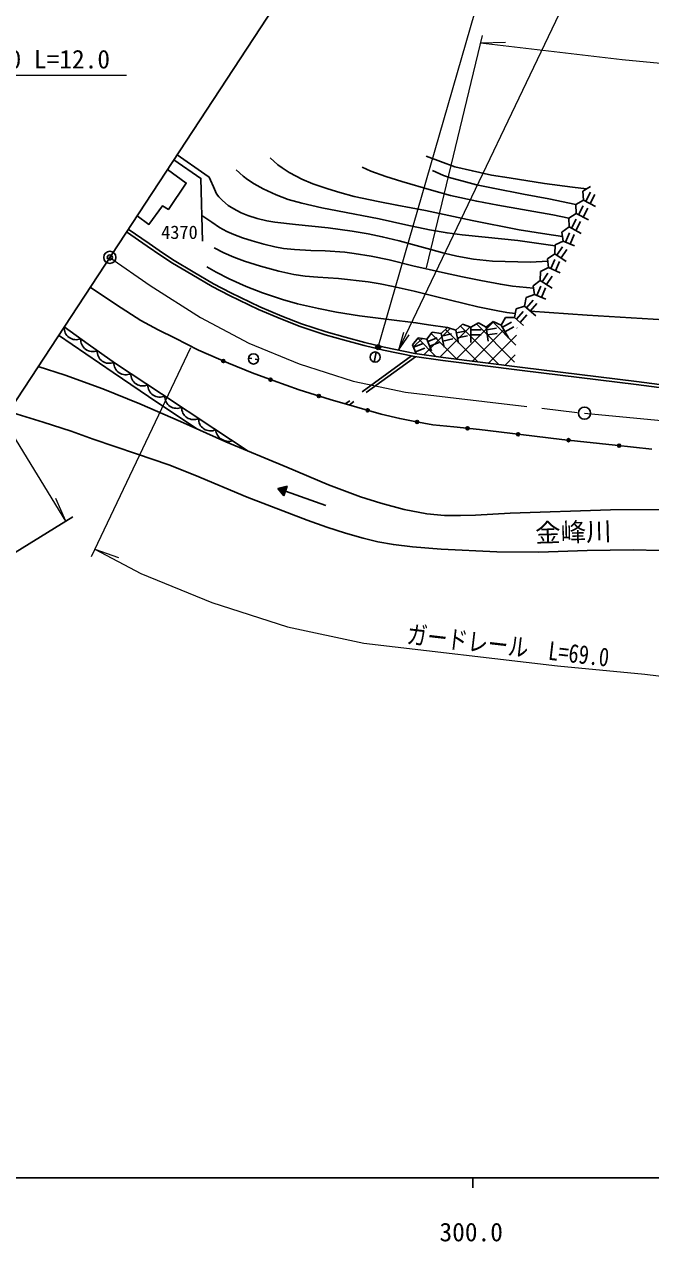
# Model space of a CAD drawing. Units: millimetres, scale not verified. Extents: x 40000 to 680000, y 20000 to 380000.
# Drawn here: x 323916 to 385485, y 198715 to 318474 of the extents above; entities that cross this region are included whole.
import ezdxf
from ezdxf.enums import TextEntityAlignment as Align

# ---------------------------------------------------------------- set-up
doc = ezdxf.new("R2010")
doc.units = ezdxf.units.MM
doc.header["$LTSCALE"] = 1000
doc.header["$PDMODE"] = 32
doc.header["$PDSIZE"] = 500
doc.linetypes.add('CHAIN', pattern=[18.5, 12, -1.5, 3.5, -1.5])
doc.linetypes.add('DASHED', pattern=[7.5, 6, -1.5])
for name, color, linetype, lineweight in [('M-BGD', 7, 'Continuous', 25), ('M-BMK', 2, 'CHAIN', 13), ('M-BMK-OTRS', 5, 'Continuous', 25), ('M-BMK-SRVR', 3, 'Continuous', 25), ('M-STR-HTXT', 7, 'Continuous', 13), ('M-TTL-BAND', 7, 'Continuous', 25)]:
    doc.layers.add(name, color=color, linetype=linetype, lineweight=lineweight)
doc.layers.add('M-BMK-HTXT', color=7, linetype='Continuous')
doc.layers.add('M-OTRS', color=6, linetype='Continuous')
doc.styles.add('ＭＳ ゴシック', font='')
doc.styles.get('ＭＳ ゴシック').set_extended_font_data('MS Gothic')

# ---------------------------------------------------------------- blocks, each defined once
blk = doc.blocks.new('open_arrow')
at = {"color": 0, "linetype": 'Continuous', "lineweight": -2}
blk.add_lwpolyline([(7.5, 1.25), (0, 0), (7.5, -1.25)], dxfattribs=at)

msp = doc.modelspace()

# ---------------------------------------------------------------- hatches: boundary and pattern name
at = {"layer": 'M-BGD'}
for points in [[(343342, 285410, -1), (343616, 285289, -0.41421), (343419, 285213, -0.41421)], [(347988, 283564, -0.41421), (348181, 283652, -0.41421), (348269, 283459, -1)], [(352721, 281956, -0.41421), (352910, 282054, -0.41421), (353007, 281865, -1)], [(357518, 280545, -1), (357806, 280463, -0.41421), (357621, 280360, -0.41421)], [(362378, 279385, -0.41421), (362553, 279505, -0.41421), (362674, 279331, -1)], [(367334, 278754, -0.41421), (367501, 278885, -0.41421), (367632, 278719, -1)], [(372299, 278163, -1), (372597, 278128, -1)], [(377265, 277582, -0.41421), (377431, 277715, -0.41421), (377564, 277549, -1)], [(382236, 277045, -1), (382535, 277013, -0.41421), (382370, 276879, -0.41421)], [(349766, 273026), (348845, 272825), (349430, 272085)]]:
    msp.add_hatch(color=256, dxfattribs=at).paths.add_polyline_path(points)
at = {"layer": 'M-STR-HTXT'}
msp.add_hatch(color=256, dxfattribs=at).paths.add_polyline_path([(358919, 286833, -0.41421), (358814, 286495, -0.41421), (358476, 286601, -1)])

# ---------------------------------------------------------------- linework, layer by layer
at = {"layer": 'M-BGD'}
for p, q in [((378824, 302061), (379568, 302521)), ((378880, 301188), (378824, 302061)), ((379102, 301073), (379561, 301962)), ((378131, 300736), (378880, 301188)), ((378178, 299862), (378131, 300736)), ((378398, 299745), (378867, 300629)), ((378880, 301188), (380078, 300569)), ((379546, 300844), (380005, 301732)), ((377429, 299410), (378178, 299862)), ((377475, 298537), (377429, 299410)), ((378178, 299862), (379365, 299233)), ((378840, 299511), (379309, 300395)), ((376770, 298019), (377475, 298537)), ((377475, 298537), (378659, 297910)), ((377696, 298420), (378164, 299303)), ((378138, 298186), (378606, 299069)), ((376104, 296780), (376895, 297153)), ((376895, 297153), (376770, 298019)), ((376895, 297153), (378006, 296688)), ((377126, 297057), (377513, 297979)), ((377587, 296864), (377974, 297786)), ((375340, 295412), (376062, 295907)), ((376062, 295907), (376104, 296780)), ((376062, 295907), (377187, 295154)), ((376269, 295768), (376825, 296599)), ((376685, 295490), (377241, 296321)), ((375437, 294543), (375340, 295412)), ((375665, 294439), (376081, 295348)), ((376119, 294230), (376535, 295140)), ((374626, 293281), (374653, 294155)), ((374653, 294155), (375437, 294543)), ((374836, 293146), (375377, 293987)), ((375257, 292875), (375798, 293716)), ((375437, 294543), (376581, 294019)), ((373931, 292749), (374626, 293281)), ((374074, 291886), (373931, 292749)), ((374307, 291794), (374674, 292724)), ((374626, 293281), (375788, 292534)), ((374771, 291610), (375139, 292540)), ((373090, 290755), (373242, 291616)), ((373242, 291616), (374074, 291886)), ((373278, 290591), (373934, 291345)), ((373655, 290262), (374312, 291017)), ((374074, 291886), (375190, 291445)), ((372105, 289623), (372258, 290484)), ((372258, 290484), (373090, 290755)), ((372294, 289459), (372950, 290213)), ((372671, 289131), (373327, 289885)), ((373090, 290755), (374189, 289798)), ((367728, 288701), (364778, 285752)), ((364880, 288044), (365509, 288652)), ((365509, 288652), (366341, 288382)), ((366341, 288382), (366991, 288968)), ((370030, 289208), (366367, 285544)), ((366780, 288778), (370557, 285002)), ((366991, 288968), (367813, 288670)), ((367813, 288670), (368563, 289120)), ((367813, 288670), (367813, 287187)), ((368358, 288997), (372109, 285246)), ((368563, 289120), (369313, 288670)), ((369313, 288670), (369990, 289224)), ((369313, 288670), (369514, 287300)), ((369955, 289196), (372234, 286917)), ((369990, 289224), (370797, 288888)), ((370797, 288888), (371231, 289648)), ((370797, 288888), (371500, 287639)), ((370920, 288670), (371792, 289160)), ((371165, 288234), (372037, 288724)), ((371231, 289648), (372105, 289623)), ((372105, 289623), (373000, 288844)), ((372321, 288626), (372360, 288587)), ((362089, 286945), (362621, 287638)), ((363008, 287574), (362171, 286736)), ((362583, 287588), (364363, 285808)), ((362621, 287638), (363484, 287495)), ((365791, 288560), (363196, 285966)), ((363484, 287495), (364017, 288188)), ((363484, 287495), (363939, 286341)), ((363576, 287262), (364506, 287629)), ((363913, 288053), (366431, 285536)), ((364017, 288188), (364880, 288044)), ((364880, 288044), (365190, 286702)), ((364936, 287801), (365910, 288026)), ((365049, 287314), (366023, 287539)), ((365306, 288456), (368494, 285269)), ((366341, 288382), (366591, 287106)), ((366389, 288137), (367371, 288329)), ((366485, 287646), (367467, 287838)), ((367813, 288420), (368813, 288420)), ((367813, 287920), (368813, 287920)), ((371052, 288434), (367957, 285338)), ((369349, 288423), (370339, 288568)), ((369422, 287928), (370411, 288073)), ((372308, 287893), (369547, 285133)), ((358508, 286233), (358307, 285253)), ((362089, 286945), (362434, 286069)), ((362180, 286712), (363111, 287079)), ((362363, 286247), (363294, 286613)), ((363759, 286797), (364689, 287163)), ((345956, 285648), (346276, 285590)), ((346620, 285527), (346940, 285469)), ((372162, 285951), (371137, 284927)), ((348845, 272825), (349766, 273026)), ((348845, 272825), (349430, 272085)), ((349430, 272085), (349766, 273026)), ((349598, 272556), (353554, 271144))]:
    msp.add_line(p, q, dxfattribs=at)
at = {"layer": 'M-BGD', "linetype": 'DASHED'}
for p, q in [((361966, 285851), (355466, 281130)), ((362371, 285774), (355832, 281025))]:
    msp.add_line(p, q, dxfattribs=at)
at = {"layer": 'M-BGD'}
for points in [[(338928, 305630), (341658, 303750), (342079, 303453), (342221, 303155), (342519, 302494), (342809, 301809), (343019, 301519), (343404, 301150), (343968, 300650), (344279, 300469), (344789, 300170), (345239, 299927), (345901, 299658), (346807, 299373), (347759, 299144), (348526, 299020), (350557, 298796), (353778, 298464), (356148, 298118), (357728, 297856), (359104, 297581), (360759, 297182), (365194, 295954), (366438, 295662), (368071, 295373), (369945, 295172), (373677, 295087), (375363, 295176)], [(363403, 305508), (366233, 304464), (367964, 304053), (369828, 303649), (371564, 303360), (375066, 302824), (377796, 302462), (379196, 302291)], [(338604, 305137), (341280, 303311), (341440, 297152)], [(348077, 305333), (348833, 304639), (349265, 304345), (349948, 303913), (350652, 303525), (351185, 303248), (352263, 302774), (353744, 302291), (354920, 301937), (356327, 301536), (358712, 301037), (360540, 300693), (363341, 300144), (367939, 299181), (372555, 298272), (375293, 297825), (376833, 297586)], [(357115, 304408), (357988, 304026), (359455, 303501), (361015, 303009), (363937, 302150), (365803, 301633), (368392, 301064), (370469, 300683), (375878, 299719), (377429, 299410)], [(335001, 299643), (336167, 298787), (337490, 300609), (338076, 300262), (339833, 302864), (337980, 304186)], [(344754, 304165), (345412, 303524), (345843, 303197), (346500, 302788), (347390, 302297), (348684, 301686), (349848, 301247), (351189, 300875), (353161, 300424), (354685, 300137), (358781, 299354), (361417, 298763), (363751, 298254), (365471, 297956), (366942, 297768), (369217, 297523), (372438, 297224), (376101, 296686)], [(364050, 304101), (365110, 303601), (365810, 303388), (366913, 303066), (368375, 302685), (370001, 302353), (372986, 301779), (375471, 301299), (378131, 300736)], [(341375, 299660), (342334, 299006), (343090, 298502), (343832, 298095), (344525, 297790), (345369, 297470), (346321, 297168), (347456, 296844), (348532, 296601), (349402, 296435), (350478, 296319), (352063, 296232), (353492, 296193), (355431, 296047), (356323, 295936), (358008, 295678), (359777, 295296), (362092, 294728), (365011, 294069), (367003, 293618), (368795, 293259), (370722, 292912), (371908, 292732), (373974, 292503)], [(334127, 298310), (336170, 296900), (337501, 295996), (338645, 295227), (340522, 294120), (342519, 292946), (344204, 292062), (347058, 290696), (349232, 289771), (351145, 289023), (353573, 288229), (355455, 287699), (357390, 287168), (359289, 286709), (362315, 286085), (365082, 285711), (372879, 284701), (384086, 283327), (392653, 282213)], [(333962, 298059), (336000, 296653), (337333, 295747), (338485, 294973), (340370, 293862), (342373, 292683), (344069, 291794), (346934, 290423), (349118, 289493), (351044, 288740), (353486, 287942), (355375, 287410), (357315, 286878), (359223, 286416), (362265, 285789), (365043, 285413), (372841, 284404), (384049, 283030), (392615, 281916)], [(342564, 296485), (343526, 295985), (344501, 295581), (345543, 295184), (347120, 294691), (348929, 294206), (350413, 293874), (351534, 293710), (352775, 293591), (354786, 293464), (357704, 293141), (358892, 292947), (360170, 292693), (362224, 292213), (364459, 291668), (368510, 290689), (370479, 290299), (371353, 290134), (372174, 290011)], [(341846, 294628), (342765, 294088), (344058, 293437), (345715, 292677), (347340, 292061), (349307, 291412), (350780, 290981), (352826, 290510), (354587, 290164), (356853, 289802), (359744, 289442), (362414, 289114), (363654, 288901), (365509, 288652)], [(330387, 292608), (332974, 290870), (335371, 289354), (337080, 288424), (338727, 287596), (341049, 286418), (343990, 285125), (346305, 284196), (348363, 283423), (350941, 282524), (353984, 281554), (356607, 280804), (358992, 280127), (360822, 279692), (362298, 279399), (364067, 279076), (366133, 278893), (368660, 278600), (372720, 278113), (376743, 277638), (381996, 277070), (385594, 276686)], [(373655, 290262), (379252, 289875), (387894, 289332), (390692, 289224), (394065, 288863), (405241, 287538), (408902, 287122), (410807, 286863), (412243, 286471), (417737, 284564), (423934, 282488), (426336, 281744), (429174, 280750), (431499, 280001), (435424, 278749), (439369, 277690), (443217, 276592), (451497, 274407), (463567, 271215), (473371, 268505), (474766, 268157)], [(345834, 276534), (342546, 278707), (337392, 282139), (332872, 285115), (330189, 287023), (327835, 288716)], [(327287, 287881), (332643, 284238), (337045, 281253), (340835, 278704)], [(325266, 284799), (327936, 283976), (331623, 282627), (335263, 281146), (339256, 279408), (343728, 277413), (349706, 274918), (353825, 273179), (356957, 272001), (358959, 271367), (361246, 270750), (363496, 270323), (365232, 270148), (366801, 270139), (368269, 270189), (371677, 270381), (381527, 270713), (388462, 270739)], [(322366, 280377), (325762, 279334), (328512, 278444), (330696, 277666), (334928, 276237), (338133, 275126), (340687, 274112), (345833, 271960), (351713, 269692), (353654, 268995), (355500, 268425), (357239, 267920), (358675, 267566), (360191, 267293), (362082, 267081), (364877, 266827), (370357, 266574), (374489, 266553), (379231, 266715), (383766, 266786), (386344, 266705)]]:
    msp.add_lwpolyline(points, dxfattribs=at)
for centre, radius in [((358408, 285743), 500), ((343479, 285350), 150), ((346448, 285558), 500), ((348128, 283511), 150), ((352864, 281911), 150), ((357662, 280504), 150), ((362526, 279358), 150), ((367483, 278736), 150), ((372448, 278146), 150), ((377415, 277566), 150), ((382386, 277029), 150)]:
    msp.add_circle(centre, radius, dxfattribs=at)
for centre, radius, start, end in [((328990, 288610), 1160, 174.76472, 293.79435), ((330614, 287446), 1160, 174.93426, 293.96424), ((332242, 286286), 1160, 175.07336, 294.10298), ((333874, 285165), 1160, 176.92072, 295.95582), ((335541, 284063), 1160, 177.12037, 296.14999), ((337211, 282962), 1160, 177.06173, 296.09156), ((338880, 281855), 1160, 176.82499, 295.85461), ((340545, 280747), 1160, 176.82499, 295.85461), ((342210, 279639), 1160, 176.84512, 295.8748), ((344022, 278757), 1316, 187.09207, 285.98206)]:
    msp.add_arc(centre, radius, start, end, dxfattribs=at)
at = {"layer": 'M-BMK'}
msp.add_lwpolyline([(332316, 295549), (336273, 292776), (341248, 289632), (345995, 287113), (350944, 285085), (356254, 283376), (361390, 282272), (378987, 280215), (387559, 279393), (393743, 278663), (397415, 278239), (400204, 277793), (402905, 277284), (406328, 276498), (409276, 275761), (412238, 274895), (415969, 273602), (459332, 258404), (463354, 257536), (467442, 256894), (472630, 256633)], dxfattribs=at)
at = {"layer": 'M-BMK-OTRS'}
for p, q in [((320614, 277707), (354276, 329033)), ((289090, 245690), (328688, 270017))]:
    msp.add_line(p, q, dxfattribs=at)
at = {"layer": 'M-BMK-SRVR'}
for centre in [(332316, 295549), (378987, 280215)]:
    msp.add_circle(centre, 600, dxfattribs=at)
at = {"layer": 'M-OTRS'}
msp.add_point((332316, 295549), dxfattribs=at)
at = {"layer": 'M-STR-HTXT'}
for p, q in [((358698, 286717), (369280, 323344)), ((368935, 317376), (363415, 294514)), ((368759, 316649), (371213, 316706)), ((330521, 266132), (340271, 286692)), ((327982, 269583), (327005, 271835)), ((330858, 266843), (333166, 266006))]:
    msp.add_line(p, q, dxfattribs=at)
for points in [[(360689, 286420), (380143, 327108), (410543, 327108)], [(368759, 316649), (382691, 315021), (391280, 314196), (397802, 313427), (402191, 312920), (406210, 312277), (410063, 311551), (414488, 310535), (418435, 309548), (422886, 308247), (427487, 306652), (464138, 294548), (468239, 293328), (470833, 292756), (472854, 292527), (474132, 292489), (475391, 292470), (477401, 292531), (479144, 292635)], [(293796, 283466), (303571, 313481), (333971, 313481)], [(327982, 269583), (316464, 288411), (313810, 292138), (308385, 298491), (305663, 300997), (302878, 303335)], [(330858, 266843), (335371, 264450), (342362, 261584), (349782, 259197), (357302, 257580), (376342, 255354), (384901, 254533), (390843, 253832), (394003, 253467), (395914, 253161), (397791, 252807), (400499, 252186), (401965, 251819)]]:
    msp.add_lwpolyline(points, dxfattribs=at)
msp.add_circle((358698, 286717), 250, dxfattribs=at)
at = {"layer": 'M-TTL-BAND'}
for p, q in [((40000, 205000), (579000, 205000)), ((368000, 205000), (368000, 204000))]:
    msp.add_line(p, q, dxfattribs=at)

# ---------------------------------------------------------------- block references
at = {"layer": 'M-STR-HTXT', "xscale": 240, "yscale": 240, "rotation": 64.4}
msp.add_blockref('open_arrow', (360689, 286420), dxfattribs=at)

# ---------------------------------------------------------------- texts
at = {"layer": 'M-BMK-HTXT', "style": 'ＭＳ ゴシック'}
msp.add_text('4370', height=1320, dxfattribs=at).set_placement((339161, 298021), align=Align.MIDDLE_CENTER)
msp.add_text('金峰川', height=1833, rotation=1.601, dxfattribs=at).set_placement((374177, 266955), align=Align.BOTTOM_LEFT)
at = {"layer": 'M-STR-HTXT', "style": 'ＭＳ ゴシック'}
msp.add_text('ヒューム管φ600 L=12.0', height=1833, dxfattribs=at).set_placement((305471, 313581), align=Align.BOTTOM_LEFT)
at = {"layer": 'M-STR-HTXT', "style": 'ＭＳ ゴシック', "width": 0.8}
msp.add_text('ガードレール\u3000L=69.0', height=1833, rotation=353.333, dxfattribs=at).set_placement((371302, 255891), align=Align.BOTTOM_CENTER)
at = {"layer": 'M-TTL-BAND', "style": 'ＭＳ ゴシック'}
msp.add_text('300.0', height=1833, dxfattribs=at).set_placement((367844, 198195), align=Align.BOTTOM_CENTER)

doc.saveas('drawing.dxf')
